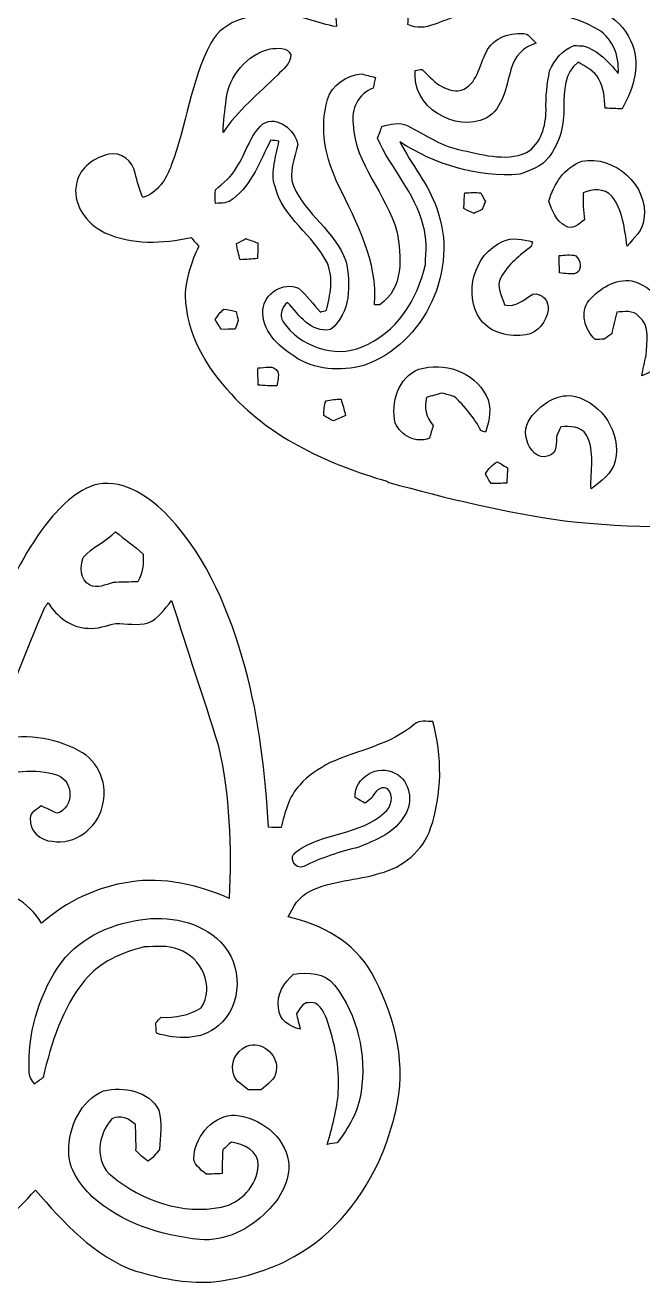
# Model space of a CAD drawing. Header units: centimetres. Extents: x -11.3 to 11.4, y -13.1 to 13.
# Drawn here: x -4.65 to 1.56, y -13.11 to -0.42 of the extents above; entities that cross this region are included whole.
import ezdxf

# ---------------------------------------------------------------- set-up
doc = ezdxf.new("R2010")
doc.units = ezdxf.units.CM
doc.header["$MEASUREMENT"] = 0
doc.layers.add('Camada 1', color=7, linetype='Continuous')

msp = doc.modelspace()

# ---------------------------------------------------------------- linework, layer by layer
at = {"layer": 'Camada 1', "color": 156}
for points, knots in [([(-0.76729, 1.75577), (-0.55986, 1.88207), (-0.28963, 1.86372), (-0.07725, 1.75718), (-0.07725, 1.75718), (0.32773, 1.55468), (0.60184, 1.10842), (0.5916, 0.6551), (0.5916, 0.6551), (1.09007, 0.79903), (1.62207, 0.56444), (1.96391, 0.20002), (1.96391, 0.20002), (2.1791, 0.00599), (2.31174, -0.25435), (2.46133, -0.49776), (2.46133, -0.49776), (2.85891, -1.15817), (3.2399, -1.8362), (3.48896, -2.56857), (3.48896, -2.56857), (3.56693, -2.82397), (3.64031, -3.08327), (3.66218, -3.35068), (3.66218, -3.35068), (3.70733, -3.75884), (3.6262, -4.17054), (3.49778, -4.55682), (3.49778, -4.55682), (3.3803, -4.89162), (3.09527, -5.14139), (2.77001, -5.26661), (2.77001, -5.26661), (2.13713, -5.51885), (1.43791, -5.47404), (0.77505, -5.40208), (0.77505, -5.40208), (0.17638, -5.31847), (-0.41239, -5.17735), (-0.99447, -5.01614), (-0.99447, -5.01614), (-0.99447, -5.01614), (-1.01282, -5.0045), (-1.01282, -5.0045), (-1.01282, -5.0045), (-1.58996, -4.83763), (-2.16429, -4.57904), (-2.57739, -4.12996), (-2.57739, -4.12996), (-2.8335, -3.8615), (-3.03283, -3.51683), (-3.04341, -3.1376), (-3.04341, -3.1376), (-3.03847, -2.96333), (-2.97992, -2.79471), (-2.90512, -2.63877), (-2.90512, -2.63877), (-2.93158, -2.60984), (-2.95768, -2.58127), (-2.98343, -2.55269), (-2.98343, -2.55269), (-3.26848, -2.61196), (-3.57964, -2.6289), (-3.85022, -2.50437), (-3.85022, -2.50437), (-4.03506, -2.41652), (-4.19135, -2.20839), (-4.13278, -1.99602), (-4.13278, -1.99602), (-4.09857, -1.84431), (-3.95464, -1.74871), (-3.81141, -1.71414), (-3.81141, -1.71414), (-3.68687, -1.6831), (-3.57011, -1.78752), (-3.54576, -1.905), (-3.54576, -1.905), (-3.5246, -1.98754), (-3.50202, -2.07044), (-3.47027, -2.14982), (-3.47027, -2.14982), (-3.31964, -2.10361), (-3.23144, -1.96497), (-3.1824, -1.82421), (-3.1824, -1.82421), (-3.0286, -1.42239), (-2.98908, -0.98107), (-2.78623, -0.59796), (-2.78623, -0.59796), (-2.65219, -0.34642), (-2.33749, -0.2981), (-2.07963, -0.30762), (-2.07963, -0.30762), (-1.8856, -0.31009), (-1.70992, -0.40111), (-1.52118, -0.43039), (-1.52118, -0.43039), (-1.52717, -0.13828), (-1.65347, 0.15416), (-1.86867, 0.35277), (-1.86867, 0.35277), (-2.02988, 0.49988), (-2.32587, 0.55033), (-2.48072, 0.36971), (-2.48072, 0.36971), (-2.55269, 0.25858), (-2.50684, 0.11219), (-2.56363, -0.00811), (-2.56363, -0.00811), (-2.67899, -0.03598), (-2.81481, -0.03986), (-2.90371, 0.05186), (-2.90371, 0.05186), (-3.02541, 0.2099), (-2.9718, 0.42862), (-2.8829, 0.58878), (-2.8829, 0.58878), (-2.73297, 0.88335), (-2.35973, 1.0234), (-2.04681, 0.93944), (-2.04681, 0.93944), (-1.78257, 0.88194), (-1.56562, 0.69532), (-1.42346, 0.47096), (-1.42346, 0.47096), (-1.32785, 0.57572), (-1.2259, 0.67663), (-1.10455, 0.75211), (-1.10455, 0.75211), (-0.92463, 0.86924), (-0.71084, 0.91756), (-0.52704, 1.02693), (-0.52704, 1.02693), (-0.40393, 1.11583), (-0.38593, 1.28588), (-0.44838, 1.41639), (-0.44838, 1.41639), (-0.56161, 1.4792), (-0.69108, 1.46227), (-0.81455, 1.47143), (-0.81455, 1.47143), (-0.92428, 1.54481), (-0.86184, 1.70003), (-0.76729, 1.75577)], [0, 0, 0, 0, 0.02702703, 0.02702703, 0.02702703, 0.02702703, 0.05405405, 0.05405405, 0.05405405, 0.05405405, 0.08108108, 0.08108108, 0.08108108, 0.08108108, 0.10810811, 0.10810811, 0.10810811, 0.10810811, 0.13513514, 0.13513514, 0.13513514, 0.13513514, 0.16216216, 0.16216216, 0.16216216, 0.16216216, 0.18918919, 0.18918919, 0.18918919, 0.18918919, 0.21621622, 0.21621622, 0.21621622, 0.21621622, 0.24324324, 0.24324324, 0.24324324, 0.24324324, 0.27027027, 0.27027027, 0.27027027, 0.27027027, 0.2972973, 0.2972973, 0.2972973, 0.2972973, 0.32432432, 0.32432432, 0.32432432, 0.32432432, 0.35135135, 0.35135135, 0.35135135, 0.35135135, 0.37837838, 0.37837838, 0.37837838, 0.37837838, 0.40540541, 0.40540541, 0.40540541, 0.40540541, 0.43243243, 0.43243243, 0.43243243, 0.43243243, 0.45945946, 0.45945946, 0.45945946, 0.45945946, 0.48648649, 0.48648649, 0.48648649, 0.48648649, 0.51351351, 0.51351351, 0.51351351, 0.51351351, 0.54054054, 0.54054054, 0.54054054, 0.54054054, 0.56756757, 0.56756757, 0.56756757, 0.56756757, 0.59459459, 0.59459459, 0.59459459, 0.59459459, 0.62162162, 0.62162162, 0.62162162, 0.62162162, 0.64864865, 0.64864865, 0.64864865, 0.64864865, 0.67567568, 0.67567568, 0.67567568, 0.67567568, 0.7027027, 0.7027027, 0.7027027, 0.7027027, 0.72972973, 0.72972973, 0.72972973, 0.72972973, 0.75675676, 0.75675676, 0.75675676, 0.75675676, 0.78378378, 0.78378378, 0.78378378, 0.78378378, 0.81081081, 0.81081081, 0.81081081, 0.81081081, 0.83783784, 0.83783784, 0.83783784, 0.83783784, 0.86486486, 0.86486486, 0.86486486, 0.86486486, 0.89189189, 0.89189189, 0.89189189, 0.89189189, 0.91891892, 0.91891892, 0.91891892, 0.91891892, 0.94594595, 0.94594595, 0.94594595, 0.94594595, 1, 1, 1, 1]), ([(0.20637, 0.54081), (0.20637, 0.54081), (0.20637, 0.54081), (0.20637, 0.54081), (0.20637, 0.54081), (0.17073, 0.46389), (0.12559, 0.38876), (0.05396, 0.34008), (0.05396, 0.34008), (-0.20742, 0.14958), (-0.52704, 0.0388), (-0.7507, -0.20179), (-0.7507, -0.20179), (-0.80997, -0.25471), (-0.79691, -0.33725), (-0.80151, -0.40815), (-0.80151, -0.40815), (-0.62476, -0.49954), (-0.45578, -0.34924), (-0.28081, -0.32456), (-0.28081, -0.32456), (0.16686, -0.23424), (0.6664, -0.21907), (1.0795, -0.44097), (1.0795, -0.44097), (1.2506, -0.52528), (1.33103, -0.7172), (1.31375, -0.90099), (1.31375, -0.90099), (1.21849, -0.78351), (1.113, -0.66745), (0.96307, -0.62335), (0.96307, -0.62335), (0.93239, -0.6223), (0.9017, -0.62159), (0.871, -0.62089), (0.871, -0.62089), (0.75106, -0.66216), (0.67344, -0.76305), (0.62335, -0.87488), (0.62335, -0.87488), (0.60006, -1.00576), (0.58278, -1.13736), (0.58844, -1.2707), (0.58844, -1.2707), (0.58666, -1.4284), (0.53728, -1.6143), (0.39158, -1.69721), (0.39158, -1.69721), (0.17144, -1.79351), (-0.0716, -1.71238), (-0.29386, -1.66616), (-0.29386, -1.66616), (-0.48048, -1.6263), (-0.635, -1.512), (-0.80327, -1.4298), (-0.80327, -1.4298), (-0.88652, -1.3864), (-0.97861, -1.41005), (-1.06291, -1.43544), (-1.06291, -1.43544), (-1.07385, -1.46507), (-1.09607, -1.524), (-1.10737, -1.55327), (-1.10737, -1.55327), (-0.97437, -1.85632), (-0.72813, -2.10397), (-0.64769, -2.43063), (-0.64769, -2.43063), (-0.60783, -2.55763), (-0.61948, -2.69205), (-0.62547, -2.82327), (-0.62547, -2.82327), (-0.70238, -3.17324), (-0.91897, -3.51683), (-1.26293, -3.65337), (-1.26293, -3.65337), (-1.54515, -3.76872), (-1.88948, -3.64912), (-2.05705, -3.39972), (-2.05705, -3.39972), (-2.09761, -3.33058), (-2.0701, -3.25261), (-2.01188, -3.20462), (-2.01188, -3.20462), (-1.89618, -3.33233), (-1.78118, -3.51542), (-1.58043, -3.47839), (-1.58043, -3.47839), (-1.37442, -3.31716), (-1.37512, -3.02012), (-1.42662, -2.78729), (-1.42662, -2.78729), (-1.53034, -2.48954), (-1.83161, -2.31985), (-1.95403, -2.03305), (-1.95403, -2.03305), (-2.00907, -1.8923), (-1.93604, -1.75294), (-1.91065, -1.61607), (-1.91065, -1.61607), (-1.93815, -1.47284), (-2.11278, -1.31833), (-2.26024, -1.40794), (-2.26024, -1.40794), (-2.39253, -1.52435), (-2.43063, -1.70638), (-2.52552, -1.84925), (-2.52552, -1.84925), (-2.57493, -1.94239), (-2.66242, -2.00271), (-2.7379, -2.07256), (-2.7379, -2.07256), (-2.74389, -2.11771), (-2.74038, -2.16358), (-2.73897, -2.20909), (-2.73897, -2.20909), (-2.67757, -2.20556), (-2.60914, -2.20873), (-2.5608, -2.16252), (-2.5608, -2.16252), (-2.36996, -2.01648), (-2.28669, -1.78011), (-2.18298, -1.57232), (-2.18298, -1.57232), (-2.15547, -1.57551), (-2.12794, -1.57902), (-2.10043, -1.58291), (-2.10043, -1.58291), (-2.12266, -1.73355), (-2.19039, -1.88701), (-2.13888, -2.03904), (-2.13888, -2.03904), (-2.05987, -2.35479), (-1.74837, -2.52764), (-1.6122, -2.81164), (-1.6122, -2.81164), (-1.54834, -2.96367), (-1.58291, -3.13055), (-1.62031, -3.28436), (-1.62031, -3.28436), (-1.63512, -3.2886), (-1.66475, -3.29742), (-1.67957, -3.30164), (-1.67957, -3.30164), (-1.75718, -3.22474), (-1.81997, -3.13302), (-1.90253, -3.06175), (-1.90253, -3.06175), (-2.05281, -2.99649), (-2.25036, -3.1115), (-2.25989, -3.27766), (-2.25989, -3.27766), (-2.27787, -3.48543), (-2.1075, -3.64384), (-1.94734, -3.74685), (-1.94734, -3.74685), (-1.74412, -3.88691), (-1.47849, -3.90313), (-1.246, -3.83857), (-1.246, -3.83857), (-0.62759, -3.62937), (-0.28151, -2.86349), (-0.51223, -2.25743), (-0.51223, -2.25743), (-0.59477, -2.01365), (-0.76834, -1.81751), (-0.88159, -1.58925), (-0.88159, -1.58925), (-0.52704, -1.82138), (-0.09913, -1.94663), (0.32526, -1.91593), (0.32526, -1.91593), (0.43003, -1.87607), (0.54575, -1.83938), (0.61595, -1.74519), (0.61595, -1.74519), (0.72636, -1.60126), (0.77505, -1.41534), (0.76658, -1.23577), (0.76658, -1.23577), (0.76763, -1.07879), (0.77364, -0.8911), (0.91052, -0.78739), (0.91052, -0.78739), (0.98672, -0.83467), (1.07597, -0.87488), (1.12006, -0.95815), (1.12006, -0.95815), (1.17369, -1.04598), (1.17403, -1.15181), (1.18426, -1.25095), (1.18426, -1.25095), (1.24037, -1.25377), (1.2968, -1.25589), (1.35361, -1.25764), (1.35361, -1.25764), (1.4679, -1.05268), (1.55187, -0.7934), (1.43932, -0.56938), (1.43932, -0.56938), (1.32115, -0.31362), (1.03786, -0.19402), (0.77857, -0.13652), (0.77857, -0.13652), (0.37994, -0.04092), (-0.03422, -0.08573), (-0.43074, -0.16686), (-0.43074, -0.16686), (-0.20672, -0.01198), (0.0582, 0.08466), (0.25471, 0.27763), (0.25471, 0.27763), (0.32561, 0.3429), (0.3556, 0.43673), (0.37429, 0.52882), (0.37429, 0.52882), (0.35031, 0.54222), (0.30161, 0.56902), (0.27727, 0.58242), (0.27727, 0.58242), (0.25964, 0.57185), (0.22401, 0.55138), (0.20637, 0.54081)], [0, 0, 0, 0, 0.01754386, 0.01754386, 0.01754386, 0.01754386, 0.03508772, 0.03508772, 0.03508772, 0.03508772, 0.05263158, 0.05263158, 0.05263158, 0.05263158, 0.07017544, 0.07017544, 0.07017544, 0.07017544, 0.0877193, 0.0877193, 0.0877193, 0.0877193, 0.10526316, 0.10526316, 0.10526316, 0.10526316, 0.12280702, 0.12280702, 0.12280702, 0.12280702, 0.14035088, 0.14035088, 0.14035088, 0.14035088, 0.15789474, 0.15789474, 0.15789474, 0.15789474, 0.1754386, 0.1754386, 0.1754386, 0.1754386, 0.19298246, 0.19298246, 0.19298246, 0.19298246, 0.21052632, 0.21052632, 0.21052632, 0.21052632, 0.22807018, 0.22807018, 0.22807018, 0.22807018, 0.24561404, 0.24561404, 0.24561404, 0.24561404, 0.26315789, 0.26315789, 0.26315789, 0.26315789, 0.28070175, 0.28070175, 0.28070175, 0.28070175, 0.29824561, 0.29824561, 0.29824561, 0.29824561, 0.31578947, 0.31578947, 0.31578947, 0.31578947, 0.33333333, 0.33333333, 0.33333333, 0.33333333, 0.35087719, 0.35087719, 0.35087719, 0.35087719, 0.36842105, 0.36842105, 0.36842105, 0.36842105, 0.38596491, 0.38596491, 0.38596491, 0.38596491, 0.40350877, 0.40350877, 0.40350877, 0.40350877, 0.42105263, 0.42105263, 0.42105263, 0.42105263, 0.43859649, 0.43859649, 0.43859649, 0.43859649, 0.45614035, 0.45614035, 0.45614035, 0.45614035, 0.47368421, 0.47368421, 0.47368421, 0.47368421, 0.49122807, 0.49122807, 0.49122807, 0.49122807, 0.50877193, 0.50877193, 0.50877193, 0.50877193, 0.52631579, 0.52631579, 0.52631579, 0.52631579, 0.54385965, 0.54385965, 0.54385965, 0.54385965, 0.56140351, 0.56140351, 0.56140351, 0.56140351, 0.57894737, 0.57894737, 0.57894737, 0.57894737, 0.59649123, 0.59649123, 0.59649123, 0.59649123, 0.61403509, 0.61403509, 0.61403509, 0.61403509, 0.63157895, 0.63157895, 0.63157895, 0.63157895, 0.64912281, 0.64912281, 0.64912281, 0.64912281, 0.66666667, 0.66666667, 0.66666667, 0.66666667, 0.68421053, 0.68421053, 0.68421053, 0.68421053, 0.70175439, 0.70175439, 0.70175439, 0.70175439, 0.71929825, 0.71929825, 0.71929825, 0.71929825, 0.73684211, 0.73684211, 0.73684211, 0.73684211, 0.75438596, 0.75438596, 0.75438596, 0.75438596, 0.77192982, 0.77192982, 0.77192982, 0.77192982, 0.78947368, 0.78947368, 0.78947368, 0.78947368, 0.80701754, 0.80701754, 0.80701754, 0.80701754, 0.8245614, 0.8245614, 0.8245614, 0.8245614, 0.84210526, 0.84210526, 0.84210526, 0.84210526, 0.85964912, 0.85964912, 0.85964912, 0.85964912, 0.87719298, 0.87719298, 0.87719298, 0.87719298, 0.89473684, 0.89473684, 0.89473684, 0.89473684, 0.9122807, 0.9122807, 0.9122807, 0.9122807, 0.92982456, 0.92982456, 0.92982456, 0.92982456, 0.94736842, 0.94736842, 0.94736842, 0.94736842, 0.96491228, 0.96491228, 0.96491228, 0.96491228, 1, 1, 1, 1]), ([(-0.01376, -0.68932), (-0.01376, -0.68932), (-0.01376, -0.68932), (-0.01376, -0.68932), (-0.01376, -0.68932), (-0.08466, -0.82091), (-0.10407, -1.01494), (-0.26458, -1.07102), (-0.26458, -1.07102), (-0.4265, -1.10067), (-0.55845, -0.96943), (-0.65863, -0.86042), (-0.65863, -0.86042), (-0.67592, -0.86289), (-0.71013, -0.86783), (-0.72743, -0.87029), (-0.72743, -0.87029), (-0.76904, -1.23437), (-0.32914, -1.50283), (-0.0134, -1.35078), (-0.0134, -1.35078), (0.16087, -1.24953), (0.18345, -1.03504), (0.23529, -0.86042), (0.23529, -0.86042), (0.26563, -0.73271), (0.36264, -0.63112), (0.49001, -0.59725), (0.49001, -0.59725), (0.45826, -0.56656), (0.4265, -0.53552), (0.39546, -0.50446), (0.39546, -0.50446), (0.23812, -0.48048), (0.05608, -0.53481), (-0.01376, -0.68932)], [0, 0, 0, 0, 0.1, 0.1, 0.1, 0.1, 0.2, 0.2, 0.2, 0.2, 0.3, 0.3, 0.3, 0.3, 0.4, 0.4, 0.4, 0.4, 0.5, 0.5, 0.5, 0.5, 0.6, 0.6, 0.6, 0.6, 0.7, 0.7, 0.7, 0.7, 0.8, 0.8, 0.8, 0.8, 1, 1, 1, 1]), ([(-2.6296, -1.16346), (-2.6296, -1.16346), (-2.6296, -1.16346), (-2.6296, -1.16346), (-2.6296, -1.16346), (-2.64407, -1.27353), (-2.65606, -1.3843), (-2.66206, -1.49542), (-2.66206, -1.49542), (-2.51354, -1.27353), (-2.30399, -1.10418), (-2.11525, -0.91863), (-2.11525, -0.91863), (-2.05916, -0.85936), (-1.97838, -0.80362), (-1.98049, -0.71296), (-1.98049, -0.71296), (-2.01083, -0.62971), (-2.11771, -0.64805), (-2.18722, -0.65405), (-2.18722, -0.65405), (-2.42322, -0.70801), (-2.60208, -0.92638), (-2.6296, -1.16346)], [0, 0, 0, 0, 0.14285714, 0.14285714, 0.14285714, 0.14285714, 0.28571429, 0.28571429, 0.28571429, 0.28571429, 0.42857143, 0.42857143, 0.42857143, 0.42857143, 0.57142857, 0.57142857, 0.57142857, 0.57142857, 0.71428571, 0.71428571, 0.71428571, 0.71428571, 1, 1, 1, 1]), ([(-1.61042, -1.16311), (-1.61042, -1.16311), (-1.61042, -1.16311), (-1.61042, -1.16311), (-1.61042, -1.16311), (-1.69686, -1.45238), (-1.62984, -1.76247), (-1.49859, -2.02742), (-1.49859, -2.02742), (-1.31726, -2.40417), (-1.10243, -2.79435), (-1.13805, -3.22791), (-1.13805, -3.22791), (-1.12465, -3.22791), (-1.09819, -3.22862), (-1.08479, -3.22862), (-1.08479, -3.22862), (-0.84349, -3.06634), (-0.86359, -2.74214), (-0.91298, -2.49096), (-0.91298, -2.49096), (-1.01494, -2.11349), (-1.3349, -1.81751), (-1.35325, -1.41323), (-1.35325, -1.41323), (-1.37548, -1.26083), (-1.30033, -1.10208), (-1.1504, -1.0488), (-1.1504, -1.0488), (-1.14299, -1.01282), (-1.13629, -0.97683), (-1.12888, -0.94121), (-1.12888, -0.94121), (-1.17756, -0.9292), (-1.22555, -0.91687), (-1.27353, -0.90452), (-1.27353, -0.90452), (-1.42027, -0.92533), (-1.56774, -1.01353), (-1.61042, -1.16311)], [0, 0, 0, 0, 0.09090909, 0.09090909, 0.09090909, 0.09090909, 0.18181818, 0.18181818, 0.18181818, 0.18181818, 0.27272727, 0.27272727, 0.27272727, 0.27272727, 0.36363636, 0.36363636, 0.36363636, 0.36363636, 0.45454545, 0.45454545, 0.45454545, 0.45454545, 0.54545455, 0.54545455, 0.54545455, 0.54545455, 0.63636364, 0.63636364, 0.63636364, 0.63636364, 0.72727273, 0.72727273, 0.72727273, 0.72727273, 0.81818182, 0.81818182, 0.81818182, 0.81818182, 1, 1, 1, 1]), ([(0.6177, -2.18897), (0.6177, -2.18897), (0.6177, -2.18897), (0.6177, -2.18897), (0.6177, -2.18897), (0.6491, -2.28318), (0.68686, -2.38619), (0.7821, -2.43382), (0.7821, -2.43382), (0.8516, -2.48884), (0.91827, -2.41017), (0.97401, -2.37489), (0.97401, -2.37489), (0.96448, -2.28458), (0.95744, -2.19392), (0.96343, -2.10326), (0.96343, -2.10326), (1.05657, -2.06058), (1.17298, -2.05598), (1.24919, -2.13465), (1.24919, -2.13465), (1.36136, -2.27753), (1.37759, -2.46556), (1.40441, -2.63842), (1.40441, -2.63842), (1.47179, -2.55622), (1.56457, -2.47896), (1.57373, -2.36536), (1.57373, -2.36536), (1.62489, -2.03164), (1.27423, -1.71767), (0.94826, -1.78505), (0.94826, -1.78505), (0.77257, -1.84643), (0.6618, -2.01471), (0.6177, -2.18897)], [0, 0, 0, 0, 0.1, 0.1, 0.1, 0.1, 0.2, 0.2, 0.2, 0.2, 0.3, 0.3, 0.3, 0.3, 0.4, 0.4, 0.4, 0.4, 0.5, 0.5, 0.5, 0.5, 0.6, 0.6, 0.6, 0.6, 0.7, 0.7, 0.7, 0.7, 0.8, 0.8, 0.8, 0.8, 1, 1, 1, 1]), ([(-0.23001, -2.10219), (-0.23001, -2.10219), (-0.23001, -2.10219), (-0.23001, -2.10219), (-0.23001, -2.10219), (-0.23388, -2.15511), (-0.23671, -2.20839), (-0.23847, -2.26165), (-0.23847, -2.26165), (-0.21378, -2.27365), (-0.1644, -2.29729), (-0.1397, -2.30893), (-0.1397, -2.30893), (-0.11852, -2.29975), (-0.07584, -2.2807), (-0.05432, -2.27117), (-0.05432, -2.27117), (-0.04655, -2.25071), (-0.03033, -2.20944), (-0.02222, -2.18863), (-0.02222, -2.18863), (-0.03386, -2.16712), (-0.05679, -2.12336), (-0.06809, -2.10149), (-0.06809, -2.10149), (-0.12206, -2.10007), (-0.17604, -2.10043), (-0.23001, -2.10219)], [0, 0, 0, 0, 0.125, 0.125, 0.125, 0.125, 0.25, 0.25, 0.25, 0.25, 0.375, 0.375, 0.375, 0.375, 0.5, 0.5, 0.5, 0.5, 0.625, 0.625, 0.625, 0.625, 0.75, 0.75, 0.75, 0.75, 1, 1, 1, 1]), ([(-2.43275, -2.56363), (-2.43275, -2.56363), (-2.43275, -2.56363), (-2.43275, -2.56363), (-2.43275, -2.56363), (-2.45568, -2.57598), (-2.50155, -2.60103), (-2.52482, -2.61372), (-2.52482, -2.61372), (-2.51882, -2.66876), (-2.50577, -2.72274), (-2.48849, -2.77566), (-2.48849, -2.77566), (-2.43063, -2.77247), (-2.37243, -2.76859), (-2.31457, -2.76331), (-2.31457, -2.76331), (-2.31315, -2.71073), (-2.3121, -2.65852), (-2.3121, -2.60631), (-2.3121, -2.60631), (-2.35267, -2.59186), (-2.39253, -2.57774), (-2.43275, -2.56363)], [0, 0, 0, 0, 0.14285714, 0.14285714, 0.14285714, 0.14285714, 0.28571429, 0.28571429, 0.28571429, 0.28571429, 0.42857143, 0.42857143, 0.42857143, 0.42857143, 0.57142857, 0.57142857, 0.57142857, 0.57142857, 0.71428571, 0.71428571, 0.71428571, 0.71428571, 1, 1, 1, 1]), ([(0.15134, -2.59257), (0.15134, -2.59257), (0.15134, -2.59257), (0.15134, -2.59257), (0.15134, -2.59257), (-0.13616, -2.71568), (-0.24835, -3.12208), (-0.07126, -3.37819), (-0.07126, -3.37819), (0.03104, -3.51613), (0.22365, -3.55669), (0.38559, -3.5306), (0.38559, -3.5306), (0.5094, -3.5133), (0.58702, -3.39865), (0.60924, -3.28365), (0.60924, -3.28365), (0.62476, -3.19651), (0.54645, -3.10479), (0.45473, -3.12208), (0.45473, -3.12208), (0.36688, -3.17712), (0.28434, -3.25931), (0.1711, -3.22862), (0.1711, -3.22862), (0.14145, -3.14113), (0.08395, -3.04446), (0.13475, -2.95346), (0.13475, -2.95346), (0.20425, -2.82397), (0.32315, -2.72979), (0.4385, -2.64266), (0.4385, -2.64266), (0.44202, -2.63065), (0.44944, -2.60702), (0.45295, -2.59503), (0.45295, -2.59503), (0.35382, -2.57422), (0.24729, -2.54528), (0.15134, -2.59257)], [0, 0, 0, 0, 0.09090909, 0.09090909, 0.09090909, 0.09090909, 0.18181818, 0.18181818, 0.18181818, 0.18181818, 0.27272727, 0.27272727, 0.27272727, 0.27272727, 0.36363636, 0.36363636, 0.36363636, 0.36363636, 0.45454545, 0.45454545, 0.45454545, 0.45454545, 0.54545455, 0.54545455, 0.54545455, 0.54545455, 0.63636364, 0.63636364, 0.63636364, 0.63636364, 0.72727273, 0.72727273, 0.72727273, 0.72727273, 0.81818182, 0.81818182, 0.81818182, 0.81818182, 1, 1, 1, 1]), ([(0.72178, -2.73473), (0.72178, -2.73473), (0.72178, -2.73473), (0.72178, -2.73473), (0.72178, -2.73473), (0.72107, -2.79259), (0.72214, -2.85043), (0.7246, -2.90865), (0.7246, -2.90865), (0.77998, -2.91287), (0.8375, -2.9284), (0.89288, -2.91182), (0.89288, -2.91182), (0.95885, -2.87019), (0.9352, -2.7827), (0.88723, -2.73719), (0.88723, -2.73719), (0.83397, -2.71744), (0.77645, -2.73227), (0.72178, -2.73473)], [0, 0, 0, 0, 0.16666667, 0.16666667, 0.16666667, 0.16666667, 0.33333333, 0.33333333, 0.33333333, 0.33333333, 0.5, 0.5, 0.5, 0.5, 0.66666667, 0.66666667, 0.66666667, 0.66666667, 1, 1, 1, 1]), ([(1.02305, -3.18381), (1.02305, -3.18381), (1.02305, -3.18381), (1.02305, -3.18381), (1.02305, -3.18381), (0.92463, -3.30658), (0.9793, -3.47768), (1.08196, -3.57893), (1.08196, -3.57893), (1.11195, -3.57752), (1.14229, -3.57611), (1.17264, -3.57504), (1.17264, -3.57504), (1.19803, -3.55706), (1.22344, -3.53942), (1.24919, -3.52178), (1.24919, -3.52178), (1.26434, -3.4484), (1.28128, -3.37572), (1.29892, -3.30341), (1.29892, -3.30341), (1.37512, -3.29881), (1.46437, -3.28012), (1.52188, -3.34573), (1.52188, -3.34573), (1.64112, -3.43992), (1.60126, -3.60644), (1.59702, -3.73768), (1.59702, -3.73768), (1.57797, -3.80576), (1.5642, -3.87526), (1.55256, -3.94545), (1.55256, -3.94545), (1.67357, -3.89078), (1.80199, -3.81246), (1.84326, -3.67736), (1.84326, -3.67736), (1.92651, -3.39195), (1.73743, -3.06351), (1.45133, -2.98803), (1.45133, -2.98803), (1.28763, -2.96686), (1.12642, -3.0628), (1.02305, -3.18381)], [0, 0, 0, 0, 0.08333333, 0.08333333, 0.08333333, 0.08333333, 0.16666667, 0.16666667, 0.16666667, 0.16666667, 0.25, 0.25, 0.25, 0.25, 0.33333333, 0.33333333, 0.33333333, 0.33333333, 0.41666667, 0.41666667, 0.41666667, 0.41666667, 0.5, 0.5, 0.5, 0.5, 0.58333333, 0.58333333, 0.58333333, 0.58333333, 0.66666667, 0.66666667, 0.66666667, 0.66666667, 0.75, 0.75, 0.75, 0.75, 0.83333333, 0.83333333, 0.83333333, 0.83333333, 1, 1, 1, 1]), ([(-2.7425, -3.37643), (-2.7425, -3.37643), (-2.7425, -3.37643), (-2.7425, -3.37643), (-2.7425, -3.37643), (-2.72661, -3.40113), (-2.69521, -3.45122), (-2.67935, -3.47591), (-2.67935, -3.47591), (-2.63243, -3.47627), (-2.5855, -3.47591), (-2.53824, -3.4752), (-2.53824, -3.4752), (-2.53083, -3.45334), (-2.51636, -3.40959), (-2.50895, -3.38771), (-2.50895, -3.38771), (-2.51424, -3.36515), (-2.52448, -3.31998), (-2.52976, -3.29742), (-2.52976, -3.29742), (-2.57069, -3.28753), (-2.6116, -3.27907), (-2.65289, -3.27201), (-2.65289, -3.27201), (-2.68887, -3.30093), (-2.71463, -3.33974), (-2.7425, -3.37643)], [0, 0, 0, 0, 0.125, 0.125, 0.125, 0.125, 0.25, 0.25, 0.25, 0.25, 0.375, 0.375, 0.375, 0.375, 0.5, 0.5, 0.5, 0.5, 0.625, 0.625, 0.625, 0.625, 0.75, 0.75, 0.75, 0.75, 1, 1, 1, 1]), ([(-0.69179, -3.87772), (-0.69179, -3.87772), (-0.69179, -3.87772), (-0.69179, -3.87772), (-0.69179, -3.87772), (-0.90099, -3.9571), (-0.97579, -4.21674), (-0.92991, -4.41924), (-0.92991, -4.41924), (-0.87207, -4.5473), (-0.72036, -4.62704), (-0.58525, -4.57164), (-0.58525, -4.57164), (-0.57255, -4.52895), (-0.55986, -4.48627), (-0.5468, -4.44394), (-0.5468, -4.44394), (-0.61595, -4.36279), (-0.64416, -4.26366), (-0.61348, -4.16031), (-0.61348, -4.16031), (-0.56127, -4.14619), (-0.5094, -4.13208), (-0.4572, -4.11762), (-0.4572, -4.11762), (-0.41768, -4.12891), (-0.37782, -4.14019), (-0.3376, -4.15113), (-0.3376, -4.15113), (-0.22895, -4.2485), (-0.13616, -4.36279), (-0.06914, -4.49333), (-0.06914, -4.49333), (-0.05715, -4.49791), (-0.03352, -4.50744), (-0.02151, -4.51202), (-0.02151, -4.51202), (0.01834, -4.39278), (0.04867, -4.25732), (-0.01551, -4.14019), (-0.01551, -4.14019), (-0.13757, -3.90065), (-0.44202, -3.80012), (-0.69179, -3.87772)], [0, 0, 0, 0, 0.08333333, 0.08333333, 0.08333333, 0.08333333, 0.16666667, 0.16666667, 0.16666667, 0.16666667, 0.25, 0.25, 0.25, 0.25, 0.33333333, 0.33333333, 0.33333333, 0.33333333, 0.41666667, 0.41666667, 0.41666667, 0.41666667, 0.5, 0.5, 0.5, 0.5, 0.58333333, 0.58333333, 0.58333333, 0.58333333, 0.66666667, 0.66666667, 0.66666667, 0.66666667, 0.75, 0.75, 0.75, 0.75, 0.83333333, 0.83333333, 0.83333333, 0.83333333, 1, 1, 1, 1]), ([(-2.30998, -3.86291), (-2.30998, -3.86291), (-2.30998, -3.86291), (-2.30998, -3.86291), (-2.30998, -3.86291), (-2.31104, -3.92041), (-2.30998, -3.97862), (-2.30786, -4.03647), (-2.30786, -4.03647), (-2.24579, -4.04213), (-2.18334, -4.04495), (-2.1209, -4.04529), (-2.1209, -4.04529), (-2.11454, -3.99803), (-2.09797, -3.9497), (-2.10889, -3.90243), (-2.10889, -3.90243), (-2.147, -3.82834), (-2.24437, -3.86396), (-2.30998, -3.86291)], [0, 0, 0, 0, 0.16666667, 0.16666667, 0.16666667, 0.16666667, 0.33333333, 0.33333333, 0.33333333, 0.33333333, 0.5, 0.5, 0.5, 0.5, 0.66666667, 0.66666667, 0.66666667, 0.66666667, 1, 1, 1, 1]), ([(-1.64923, -4.3441), (-1.64923, -4.3441), (-1.64923, -4.3441), (-1.64923, -4.3441), (-1.64923, -4.3441), (-1.62453, -4.35751), (-1.5748, -4.38467), (-1.5501, -4.39807), (-1.5501, -4.39807), (-1.50953, -4.37973), (-1.46897, -4.36138), (-1.4284, -4.34304), (-1.4284, -4.34304), (-1.44322, -4.2873), (-1.45837, -4.23262), (-1.4746, -4.17829), (-1.4746, -4.17829), (-1.52541, -4.18007), (-1.57551, -4.18535), (-1.6256, -4.19417), (-1.6256, -4.19417), (-1.64782, -4.24074), (-1.64465, -4.29331), (-1.64923, -4.3441)], [0, 0, 0, 0, 0.14285714, 0.14285714, 0.14285714, 0.14285714, 0.28571429, 0.28571429, 0.28571429, 0.28571429, 0.42857143, 0.42857143, 0.42857143, 0.42857143, 0.57142857, 0.57142857, 0.57142857, 0.57142857, 0.71428571, 0.71428571, 0.71428571, 0.71428571, 1, 1, 1, 1]), ([(0.47483, -4.31658), (0.47483, -4.31658), (0.47483, -4.31658), (0.47483, -4.31658), (0.47483, -4.31658), (0.40534, -4.38431), (0.3563, -4.49121), (0.3937, -4.58752), (0.3937, -4.58752), (0.41733, -4.68241), (0.50411, -4.7939), (0.61453, -4.74802), (0.61453, -4.74802), (0.70731, -4.72193), (0.68862, -4.61573), (0.69708, -4.54235), (0.69708, -4.54235), (0.70696, -4.52084), (0.72602, -4.47815), (0.73554, -4.45664), (0.73554, -4.45664), (0.82656, -4.45065), (0.93909, -4.44958), (0.99342, -4.53743), (0.99342, -4.53743), (1.08691, -4.70288), (1.03116, -4.90114), (1.04104, -5.0807), (1.04104, -5.0807), (1.13911, -5.00661), (1.25659, -4.92831), (1.28447, -4.79953), (1.28447, -4.79953), (1.34902, -4.52049), (1.15252, -4.22205), (0.87982, -4.15079), (0.87982, -4.15079), (0.72495, -4.11551), (0.57572, -4.20652), (0.47483, -4.31658)], [0, 0, 0, 0, 0.09090909, 0.09090909, 0.09090909, 0.09090909, 0.18181818, 0.18181818, 0.18181818, 0.18181818, 0.27272727, 0.27272727, 0.27272727, 0.27272727, 0.36363636, 0.36363636, 0.36363636, 0.36363636, 0.45454545, 0.45454545, 0.45454545, 0.45454545, 0.54545455, 0.54545455, 0.54545455, 0.54545455, 0.63636364, 0.63636364, 0.63636364, 0.63636364, 0.72727273, 0.72727273, 0.72727273, 0.72727273, 0.81818182, 0.81818182, 0.81818182, 0.81818182, 1, 1, 1, 1]), ([(-0.02187, -4.93077), (-0.02187, -4.93077), (-0.02187, -4.93077), (-0.02187, -4.93077), (-0.02187, -4.93077), (-0.00776, -4.95511), (0.02046, -5.00379), (0.03457, -5.02813), (0.03457, -5.02813), (0.08714, -5.02742), (0.1397, -5.02603), (0.19227, -5.02425), (0.19227, -5.02425), (0.19578, -4.97275), (0.19861, -4.92159), (0.20038, -4.87045), (0.20038, -4.87045), (0.17497, -4.85493), (0.12452, -4.82423), (0.09947, -4.80871), (0.09947, -4.80871), (0.04903, -4.83904), (0.00599, -4.87856), (-0.02187, -4.93077)], [0, 0, 0, 0, 0.14285714, 0.14285714, 0.14285714, 0.14285714, 0.28571429, 0.28571429, 0.28571429, 0.28571429, 0.42857143, 0.42857143, 0.42857143, 0.42857143, 0.57142857, 0.57142857, 0.57142857, 0.57142857, 0.71428571, 0.71428571, 0.71428571, 0.71428571, 1, 1, 1, 1]), ([(-4.45628, -5.45358), (-4.3127, -5.27755), (-4.14901, -5.08916), (-3.91865, -5.03378), (-3.91865, -5.03378), (-3.64137, -4.98651), (-3.39302, -5.17207), (-3.20957, -5.35905), (-3.20957, -5.35905), (-2.8141, -5.78026), (-2.59079, -6.3306), (-2.44016, -6.88021), (-2.44016, -6.88021), (-2.29517, -7.40375), (-2.23697, -7.94561), (-2.20415, -8.48642), (-2.20415, -8.48642), (-2.16146, -8.48747), (-2.11878, -8.48818), (-2.07573, -8.48924), (-2.07573, -8.48924), (-2.04116, -8.3372), (-2.0006, -8.17738), (-1.88982, -8.06167), (-1.88982, -8.06167), (-1.80728, -7.96361), (-1.69615, -7.89693), (-1.58467, -7.83624), (-1.58467, -7.83624), (-1.30069, -7.7089), (-0.9772, -7.65562), (-0.73377, -7.4496), (-0.73377, -7.4496), (-0.68474, -7.40127), (-0.61207, -7.42562), (-0.55068, -7.42138), (-0.55068, -7.42138), (-0.45544, -7.77027), (-0.45544, -8.15199), (-0.57291, -8.49595), (-0.57291, -8.49595), (-0.6491, -8.72455), (-0.85336, -8.89175), (-1.08408, -8.94891), (-1.08408, -8.94891), (-1.31655, -9.0237), (-1.57268, -9.01912), (-1.7921, -9.13236), (-1.7921, -9.13236), (-1.89934, -9.18174), (-1.95721, -9.28758), (-2.00625, -9.38883), (-2.00625, -9.38883), (-1.67004, -9.46221), (-1.34055, -9.63999), (-1.1684, -9.94903), (-1.1684, -9.94903), (-0.95215, -10.34238), (-0.81879, -10.80735), (-0.90664, -11.25643), (-0.90664, -11.25643), (-0.93873, -11.43599), (-0.99625, -11.61026), (-1.06362, -11.7796), (-1.06362, -11.7796), (-1.24249, -12.20116), (-1.54128, -12.58322), (-1.94627, -12.80653), (-1.94627, -12.80653), (-2.2038, -12.95047), (-2.49344, -13.03372), (-2.78623, -13.06264), (-2.78623, -13.06264), (-3.04236, -13.07782), (-3.29671, -13.02244), (-3.54083, -12.95152), (-3.54083, -12.95152), (-3.96098, -12.80442), (-4.26649, -12.46399), (-4.55012, -12.13767), (-4.55012, -12.13767), (-4.75121, -12.36274), (-4.98052, -12.57158), (-5.26345, -12.6873), (-5.26345, -12.6873), (-6.25544, -13.10993), (-7.51662, -12.54125), (-7.91068, -11.54994), (-7.91068, -11.54994), (-8.00452, -11.3217), (-8.05708, -11.07863), (-8.08813, -10.83486), (-8.08813, -10.83486), (-8.1481, -10.17763), (-7.83766, -9.48901), (-7.27816, -9.12953), (-7.27816, -9.12953), (-7.07884, -8.99583), (-6.84635, -8.9288), (-6.61704, -8.86741), (-6.61704, -8.86741), (-6.75815, -8.71996), (-6.95749, -8.62329), (-7.04108, -8.42715), (-7.04108, -8.42715), (-7.22948, -8.02393), (-7.10318, -7.57237), (-7.03367, -7.1568), (-7.03367, -7.1568), (-7.01569, -7.1455), (-6.97971, -7.12328), (-6.9617, -7.11234), (-6.9617, -7.11234), (-6.92784, -7.112), (-6.89397, -7.11164), (-6.85977, -7.11164), (-6.85977, -7.11164), (-6.75216, -7.22595), (-6.6481, -7.34942), (-6.50733, -7.42456), (-6.50733, -7.42456), (-6.27345, -7.56214), (-5.99157, -7.59071), (-5.76262, -7.73782), (-5.76262, -7.73782), (-5.63386, -7.81578), (-5.57247, -7.9622), (-5.54248, -8.10365), (-5.54248, -8.10365), (-5.5139, -8.10472), (-5.48534, -8.10612), (-5.45677, -8.10823), (-5.45677, -8.10823), (-5.45889, -7.83978), (-5.39433, -7.57695), (-5.31566, -7.3226), (-5.31566, -7.3226), (-5.0807, -6.67878), (-4.86587, -6.01203), (-4.45628, -5.45358)], [0, 0, 0, 0, 0.02777778, 0.02777778, 0.02777778, 0.02777778, 0.05555556, 0.05555556, 0.05555556, 0.05555556, 0.08333333, 0.08333333, 0.08333333, 0.08333333, 0.11111111, 0.11111111, 0.11111111, 0.11111111, 0.13888889, 0.13888889, 0.13888889, 0.13888889, 0.16666667, 0.16666667, 0.16666667, 0.16666667, 0.19444444, 0.19444444, 0.19444444, 0.19444444, 0.22222222, 0.22222222, 0.22222222, 0.22222222, 0.25, 0.25, 0.25, 0.25, 0.27777778, 0.27777778, 0.27777778, 0.27777778, 0.30555556, 0.30555556, 0.30555556, 0.30555556, 0.33333333, 0.33333333, 0.33333333, 0.33333333, 0.36111111, 0.36111111, 0.36111111, 0.36111111, 0.38888889, 0.38888889, 0.38888889, 0.38888889, 0.41666667, 0.41666667, 0.41666667, 0.41666667, 0.44444444, 0.44444444, 0.44444444, 0.44444444, 0.47222222, 0.47222222, 0.47222222, 0.47222222, 0.5, 0.5, 0.5, 0.5, 0.52777778, 0.52777778, 0.52777778, 0.52777778, 0.55555556, 0.55555556, 0.55555556, 0.55555556, 0.58333333, 0.58333333, 0.58333333, 0.58333333, 0.61111111, 0.61111111, 0.61111111, 0.61111111, 0.63888889, 0.63888889, 0.63888889, 0.63888889, 0.66666667, 0.66666667, 0.66666667, 0.66666667, 0.69444444, 0.69444444, 0.69444444, 0.69444444, 0.72222222, 0.72222222, 0.72222222, 0.72222222, 0.75, 0.75, 0.75, 0.75, 0.77777778, 0.77777778, 0.77777778, 0.77777778, 0.80555556, 0.80555556, 0.80555556, 0.80555556, 0.83333333, 0.83333333, 0.83333333, 0.83333333, 0.86111111, 0.86111111, 0.86111111, 0.86111111, 0.88888889, 0.88888889, 0.88888889, 0.88888889, 0.91666667, 0.91666667, 0.91666667, 0.91666667, 0.94444444, 0.94444444, 0.94444444, 0.94444444, 1, 1, 1, 1]), ([(-4.06893, -5.77356), (-4.06893, -5.77356), (-4.06893, -5.77356), (-4.06893, -5.77356), (-4.06893, -5.77356), (-4.1035, -5.86351), (-4.09857, -5.99581), (-4.00402, -6.04838), (-4.00402, -6.04838), (-3.92677, -6.08965), (-3.84527, -6.04378), (-3.76907, -6.02473), (-3.76907, -6.02473), (-3.68652, -6.0152), (-3.60257, -6.02156), (-3.51966, -6.01591), (-3.51966, -6.01591), (-3.46779, -5.9316), (-3.45968, -5.83459), (-3.46709, -5.73863), (-3.46709, -5.73863), (-3.55247, -5.65608), (-3.65054, -5.5887), (-3.74227, -5.51427), (-3.74227, -5.51427), (-3.84352, -5.61021), (-3.97862, -5.66561), (-4.06893, -5.77356)], [0, 0, 0, 0, 0.125, 0.125, 0.125, 0.125, 0.25, 0.25, 0.25, 0.25, 0.375, 0.375, 0.375, 0.375, 0.5, 0.5, 0.5, 0.5, 0.625, 0.625, 0.625, 0.625, 0.75, 0.75, 0.75, 0.75, 1, 1, 1, 1]), ([(-4.45347, -6.27133), (-4.45347, -6.27133), (-4.45347, -6.27133), (-4.45347, -6.27133), (-4.45347, -6.27133), (-4.64431, -6.71018), (-4.8207, -7.1561), (-4.95969, -7.61434), (-4.95969, -7.61434), (-4.67713, -7.53779), (-4.36879, -7.57872), (-4.11127, -7.7156), (-4.11127, -7.7156), (-3.90947, -7.81578), (-3.81282, -8.06908), (-3.87667, -8.2818), (-3.87667, -8.2818), (-3.93206, -8.49877), (-4.15361, -8.66705), (-4.38043, -8.62753), (-4.38043, -8.62753), (-4.49826, -8.624), (-4.6161, -8.51923), (-4.60128, -8.39611), (-4.60128, -8.39611), (-4.60587, -8.33049), (-4.53002, -8.30862), (-4.49085, -8.27017), (-4.49085, -8.27017), (-4.4383, -8.29556), (-4.38572, -8.32061), (-4.3328, -8.34565), (-4.3328, -8.34565), (-4.15819, -8.29168), (-4.16277, -8.02428), (-4.32788, -7.9622), (-4.32788, -7.9622), (-4.55612, -7.8867), (-4.80447, -7.92585), (-5.02849, -7.99818), (-5.02849, -7.99818), (-5.09198, -8.35201), (-5.09729, -8.71395), (-5.09235, -9.07274), (-5.09235, -9.07274), (-4.84964, -9.11224), (-4.6161, -9.23678), (-4.48697, -9.45268), (-4.48697, -9.45268), (-4.23898, -9.23361), (-3.92888, -9.08297), (-3.60009, -9.03817), (-3.60009, -9.03817), (-3.25861, -8.98207), (-2.91217, -9.06604), (-2.59961, -9.2015), (-2.59961, -9.2015), (-2.57493, -8.68539), (-2.59396, -8.16292), (-2.7111, -7.6581), (-2.7111, -7.6581), (-2.86137, -7.17196), (-3.02753, -6.69042), (-3.17887, -6.20465), (-3.17887, -6.20465), (-3.24696, -6.28967), (-3.31223, -6.38632), (-3.41665, -6.43042), (-3.41665, -6.43042), (-3.52319, -6.45865), (-3.63326, -6.43714), (-3.7412, -6.43643), (-3.7412, -6.43643), (-3.83504, -6.4523), (-3.92535, -6.49534), (-4.02271, -6.48404), (-4.02271, -6.48404), (-4.19064, -6.48017), (-4.3367, -6.36551), (-4.42066, -6.22652), (-4.42066, -6.22652), (-4.42877, -6.23746), (-4.44534, -6.26004), (-4.45347, -6.27133)], [0, 0, 0, 0, 0.04545455, 0.04545455, 0.04545455, 0.04545455, 0.09090909, 0.09090909, 0.09090909, 0.09090909, 0.13636364, 0.13636364, 0.13636364, 0.13636364, 0.18181818, 0.18181818, 0.18181818, 0.18181818, 0.22727273, 0.22727273, 0.22727273, 0.22727273, 0.27272727, 0.27272727, 0.27272727, 0.27272727, 0.31818182, 0.31818182, 0.31818182, 0.31818182, 0.36363636, 0.36363636, 0.36363636, 0.36363636, 0.40909091, 0.40909091, 0.40909091, 0.40909091, 0.45454545, 0.45454545, 0.45454545, 0.45454545, 0.5, 0.5, 0.5, 0.5, 0.54545455, 0.54545455, 0.54545455, 0.54545455, 0.59090909, 0.59090909, 0.59090909, 0.59090909, 0.63636364, 0.63636364, 0.63636364, 0.63636364, 0.68181818, 0.68181818, 0.68181818, 0.68181818, 0.72727273, 0.72727273, 0.72727273, 0.72727273, 0.77272727, 0.77272727, 0.77272727, 0.77272727, 0.81818182, 0.81818182, 0.81818182, 0.81818182, 0.86363636, 0.86363636, 0.86363636, 0.86363636, 0.90909091, 0.90909091, 0.90909091, 0.90909091, 1, 1, 1, 1]), ([(-1.33068, -8.1869), (-1.33068, -8.1869), (-1.33068, -8.1869), (-1.33068, -8.1869), (-1.33068, -8.1869), (-1.30598, -8.20137), (-1.25694, -8.23066), (-1.2326, -8.24512), (-1.2326, -8.24512), (-1.21567, -8.23136), (-1.18251, -8.2042), (-1.16592, -8.19043), (-1.16592, -8.19043), (-1.13171, -8.1294), (-1.09007, -8.06944), (-1.00965, -8.09625), (-1.00965, -8.09625), (-0.93415, -8.16434), (-0.96767, -8.28498), (-1.03928, -8.34214), (-1.03928, -8.34214), (-1.28693, -8.56721), (-1.6591, -8.53687), (-1.92298, -8.73019), (-1.92298, -8.73019), (-2.01577, -8.77922), (-1.93922, -8.92386), (-1.8475, -8.88083), (-1.8475, -8.88083), (-1.67393, -8.79016), (-1.48554, -8.73512), (-1.2968, -8.68574), (-1.2968, -8.68574), (-1.12077, -8.6173), (-0.93027, -8.53687), (-0.83149, -8.36507), (-0.83149, -8.36507), (-0.74612, -8.23066), (-0.77716, -8.01863), (-0.92745, -7.94419), (-0.92745, -7.94419), (-1.09677, -7.84401), (-1.34902, -7.98335), (-1.33068, -8.1869)], [0, 0, 0, 0, 0.08333333, 0.08333333, 0.08333333, 0.08333333, 0.16666667, 0.16666667, 0.16666667, 0.16666667, 0.25, 0.25, 0.25, 0.25, 0.33333333, 0.33333333, 0.33333333, 0.33333333, 0.41666667, 0.41666667, 0.41666667, 0.41666667, 0.5, 0.5, 0.5, 0.5, 0.58333333, 0.58333333, 0.58333333, 0.58333333, 0.66666667, 0.66666667, 0.66666667, 0.66666667, 0.75, 0.75, 0.75, 0.75, 0.83333333, 0.83333333, 0.83333333, 0.83333333, 1, 1, 1, 1]), ([(-3.49462, -9.4167), (-3.49462, -9.4167), (-3.49462, -9.4167), (-3.49462, -9.4167), (-3.49462, -9.4167), (-3.81635, -9.46608), (-4.14338, -9.61602), (-4.32399, -9.89753), (-4.32399, -9.89753), (-4.52437, -10.20339), (-4.6302, -10.57205), (-4.61222, -10.93823), (-4.61222, -10.93823), (-4.61963, -10.98973), (-4.58645, -11.02995), (-4.5607, -11.07086), (-4.5607, -11.07086), (-4.53884, -11.05429), (-4.49509, -11.02113), (-4.47321, -11.0042), (-4.47321, -11.0042), (-4.38962, -10.65812), (-4.28342, -10.30286), (-4.05129, -10.02454), (-4.05129, -10.02454), (-3.90384, -9.84144), (-3.67911, -9.74689), (-3.45722, -9.69081), (-3.45722, -9.69081), (-3.34081, -9.68587), (-3.21875, -9.67139), (-3.10797, -9.71761), (-3.10797, -9.71761), (-2.87689, -9.79382), (-2.74284, -10.09156), (-2.88183, -10.30393), (-2.88183, -10.30393), (-3.00319, -10.37943), (-3.14359, -10.40518), (-3.28471, -10.39777), (-3.28471, -10.39777), (-3.29812, -10.41152), (-3.32458, -10.43905), (-3.33798, -10.45279), (-3.33798, -10.45279), (-3.33621, -10.48773), (-3.33409, -10.52335), (-3.33199, -10.55933), (-3.33199, -10.55933), (-3.13019, -10.62107), (-2.88008, -10.63308), (-2.71251, -10.48419), (-2.71251, -10.48419), (-2.45991, -10.28242), (-2.46274, -9.8626), (-2.68639, -9.6407), (-2.68639, -9.6407), (-2.89312, -9.42974), (-3.21239, -9.37541), (-3.49462, -9.4167)], [0, 0, 0, 0, 0.0625, 0.0625, 0.0625, 0.0625, 0.125, 0.125, 0.125, 0.125, 0.1875, 0.1875, 0.1875, 0.1875, 0.25, 0.25, 0.25, 0.25, 0.3125, 0.3125, 0.3125, 0.3125, 0.375, 0.375, 0.375, 0.375, 0.4375, 0.4375, 0.4375, 0.4375, 0.5, 0.5, 0.5, 0.5, 0.5625, 0.5625, 0.5625, 0.5625, 0.625, 0.625, 0.625, 0.625, 0.6875, 0.6875, 0.6875, 0.6875, 0.75, 0.75, 0.75, 0.75, 0.8125, 0.8125, 0.8125, 0.8125, 0.875, 0.875, 0.875, 0.875, 1, 1, 1, 1]), ([(-2.10326, -10.30357), (-2.10326, -10.30357), (-2.10326, -10.30357), (-2.10326, -10.30357), (-2.10326, -10.30357), (-2.10361, -10.42458), (-1.99143, -10.49513), (-1.88489, -10.51877), (-1.88489, -10.51877), (-1.89476, -10.47925), (-1.91381, -10.39953), (-1.92334, -10.35967), (-1.92334, -10.35967), (-1.88665, -10.32157), (-1.86407, -10.24819), (-1.80304, -10.25136), (-1.80304, -10.25136), (-1.70003, -10.22843), (-1.65028, -10.33814), (-1.6189, -10.4161), (-1.6189, -10.4161), (-1.5367, -10.64965), (-1.4859, -10.89837), (-1.50213, -11.14707), (-1.50213, -11.14707), (-1.51236, -11.32804), (-1.5635, -11.50338), (-1.61325, -11.67694), (-1.61325, -11.67694), (-1.58043, -11.672), (-1.54763, -11.66707), (-1.51482, -11.66247), (-1.51482, -11.66247), (-1.39664, -11.5122), (-1.29821, -11.34039), (-1.27246, -11.14848), (-1.27246, -11.14848), (-1.21742, -10.77524), (-1.30632, -10.37412), (-1.53916, -10.07426), (-1.53916, -10.07426), (-1.63865, -9.94903), (-1.80764, -9.94304), (-1.95333, -9.96314), (-1.95333, -9.96314), (-2.04681, -10.05063), (-2.12936, -10.16847), (-2.10326, -10.30357)], [0, 0, 0, 0, 0.07692308, 0.07692308, 0.07692308, 0.07692308, 0.15384615, 0.15384615, 0.15384615, 0.15384615, 0.23076923, 0.23076923, 0.23076923, 0.23076923, 0.30769231, 0.30769231, 0.30769231, 0.30769231, 0.38461538, 0.38461538, 0.38461538, 0.38461538, 0.46153846, 0.46153846, 0.46153846, 0.46153846, 0.53846154, 0.53846154, 0.53846154, 0.53846154, 0.61538462, 0.61538462, 0.61538462, 0.61538462, 0.69230769, 0.69230769, 0.69230769, 0.69230769, 0.76923077, 0.76923077, 0.76923077, 0.76923077, 0.84615385, 0.84615385, 0.84615385, 0.84615385, 1, 1, 1, 1]), ([(-2.56222, -10.93681), (-2.56222, -10.93681), (-2.56222, -10.93681), (-2.56222, -10.93681), (-2.56222, -10.93681), (-2.56117, -11.02783), (-2.46979, -11.07439), (-2.40946, -11.12801), (-2.40946, -11.12801), (-2.3763, -11.12801), (-2.30998, -11.12801), (-2.27682, -11.12801), (-2.27682, -11.12801), (-2.22037, -11.07227), (-2.13289, -11.02571), (-2.12724, -10.93823), (-2.12724, -10.93823), (-2.09727, -10.79146), (-2.24966, -10.64965), (-2.39218, -10.67859), (-2.39218, -10.67859), (-2.50155, -10.70963), (-2.58726, -10.82004), (-2.56222, -10.93681)], [0, 0, 0, 0, 0.14285714, 0.14285714, 0.14285714, 0.14285714, 0.28571429, 0.28571429, 0.28571429, 0.28571429, 0.42857143, 0.42857143, 0.42857143, 0.42857143, 0.57142857, 0.57142857, 0.57142857, 0.57142857, 0.71428571, 0.71428571, 0.71428571, 0.71428571, 1, 1, 1, 1]), ([(-3.86326, -11.1379), (-3.86326, -11.1379), (-3.86326, -11.1379), (-3.86326, -11.1379), (-3.86326, -11.1379), (-4.09821, -11.23738), (-4.21674, -11.50372), (-4.21357, -11.7482), (-4.21357, -11.7482), (-4.21922, -11.92776), (-4.10104, -12.07947), (-3.98144, -12.20082), (-3.98144, -12.20082), (-3.68547, -12.46964), (-3.28648, -12.59134), (-2.8963, -12.6358), (-2.8963, -12.6358), (-2.64125, -12.65485), (-2.39218, -12.53277), (-2.21862, -12.35039), (-2.21862, -12.35039), (-2.08421, -12.22162), (-1.98332, -12.03959), (-2.00235, -11.84875), (-2.00235, -11.84875), (-2.0454, -11.59403), (-2.28811, -11.40566), (-2.53824, -11.38344), (-2.53824, -11.38344), (-2.75519, -11.37813), (-2.92946, -11.57993), (-2.9538, -11.78453), (-2.9538, -11.78453), (-2.9732, -11.87591), (-2.88854, -11.92564), (-2.83104, -11.97785), (-2.83104, -11.97785), (-2.77777, -11.97575), (-2.7245, -11.97363), (-2.67088, -11.97186), (-2.67088, -11.97186), (-2.67053, -11.89177), (-2.66946, -11.81169), (-2.66381, -11.73232), (-2.66381, -11.73232), (-2.63489, -11.70552), (-2.60597, -11.6794), (-2.57668, -11.65331), (-2.57668, -11.65331), (-2.45568, -11.67799), (-2.29904, -11.74221), (-2.30752, -11.89107), (-2.30752, -11.89107), (-2.32127, -12.08899), (-2.48143, -12.27278), (-2.67899, -12.30841), (-2.67899, -12.30841), (-3.06775, -12.38637), (-3.47802, -12.24597), (-3.77895, -11.99761), (-3.77895, -11.99761), (-3.95851, -11.85827), (-3.9236, -11.57286), (-3.78037, -11.42152), (-3.78037, -11.42152), (-3.69605, -11.37425), (-3.6082, -11.41871), (-3.54365, -11.47692), (-3.54365, -11.47692), (-3.53905, -11.56441), (-3.53659, -11.65224), (-3.538, -11.74043), (-3.538, -11.74043), (-3.50061, -11.77712), (-3.46251, -11.81311), (-3.42018, -11.84521), (-3.42018, -11.84521), (-3.36902, -11.81981), (-3.33762, -11.77042), (-3.30129, -11.7288), (-3.30129, -11.7288), (-3.29671, -11.59756), (-3.26848, -11.4614), (-3.30904, -11.33369), (-3.30904, -11.33369), (-3.40747, -11.13472), (-3.66572, -11.09345), (-3.86326, -11.1379)], [0, 0, 0, 0, 0.04347826, 0.04347826, 0.04347826, 0.04347826, 0.08695652, 0.08695652, 0.08695652, 0.08695652, 0.13043478, 0.13043478, 0.13043478, 0.13043478, 0.17391304, 0.17391304, 0.17391304, 0.17391304, 0.2173913, 0.2173913, 0.2173913, 0.2173913, 0.26086957, 0.26086957, 0.26086957, 0.26086957, 0.30434783, 0.30434783, 0.30434783, 0.30434783, 0.34782609, 0.34782609, 0.34782609, 0.34782609, 0.39130435, 0.39130435, 0.39130435, 0.39130435, 0.43478261, 0.43478261, 0.43478261, 0.43478261, 0.47826087, 0.47826087, 0.47826087, 0.47826087, 0.52173913, 0.52173913, 0.52173913, 0.52173913, 0.56521739, 0.56521739, 0.56521739, 0.56521739, 0.60869565, 0.60869565, 0.60869565, 0.60869565, 0.65217391, 0.65217391, 0.65217391, 0.65217391, 0.69565217, 0.69565217, 0.69565217, 0.69565217, 0.73913043, 0.73913043, 0.73913043, 0.73913043, 0.7826087, 0.7826087, 0.7826087, 0.7826087, 0.82608696, 0.82608696, 0.82608696, 0.82608696, 0.86956522, 0.86956522, 0.86956522, 0.86956522, 0.91304348, 0.91304348, 0.91304348, 0.91304348, 1, 1, 1, 1])]:
    msp.add_open_spline(points, degree=3, knots=knots, dxfattribs=at)

doc.saveas('drawing.dxf')
